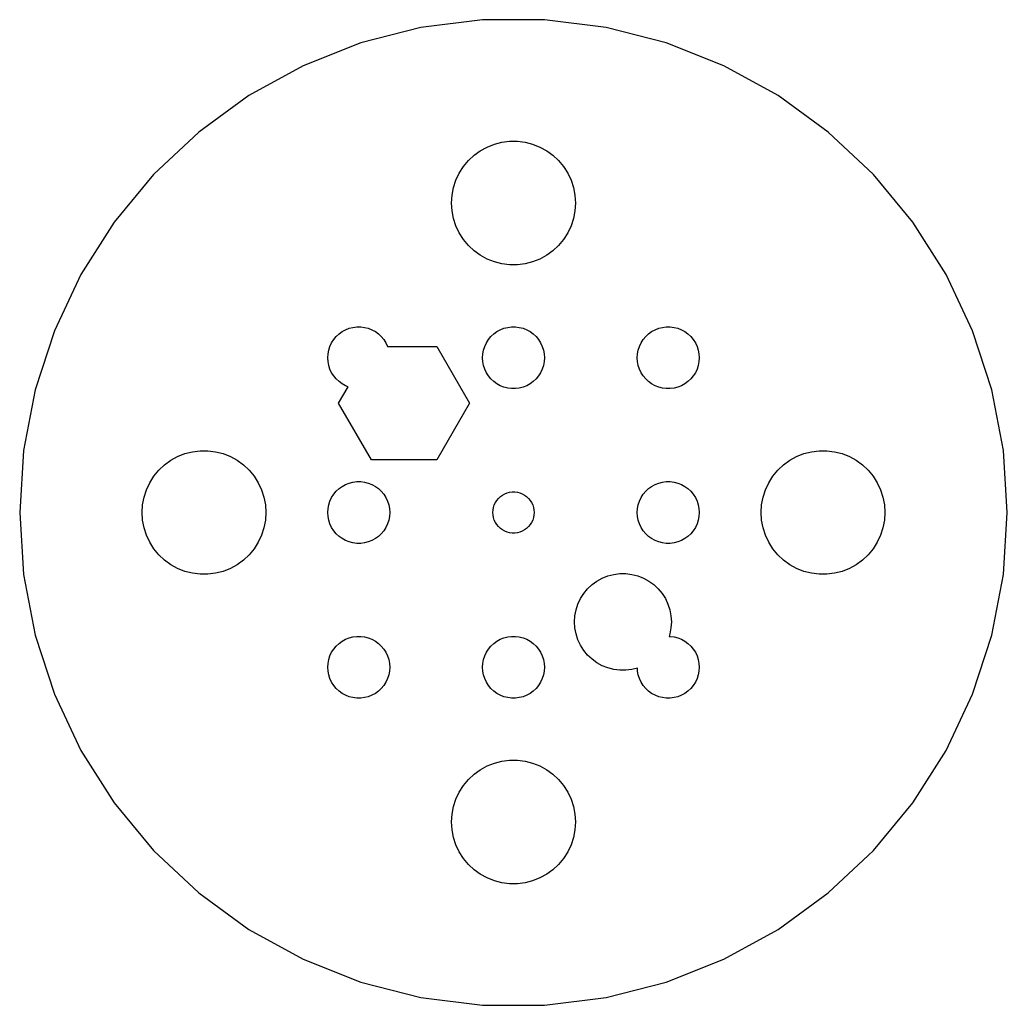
# Model space of a CAD drawing. Header units: metres. Extents: x -24 to 24, y 86 to 243.
# Drawn here: x -23.93 to 23.93, y 86.12 to 133.88 of the extents above; entities that cross this region are included whole.
import ezdxf

# ---------------------------------------------------------------- set-up
doc = ezdxf.new("R2010")
doc.units = ezdxf.units.M

msp = doc.modelspace()

# ---------------------------------------------------------------- linework, layer by layer
for p, q in [((-1.50256, 133.883), (-4.48401, 133.506)), ((1.50256, 133.883), (-1.50256, 133.883)), ((4.48401, 133.506), (1.50256, 133.883)), ((-4.48401, 133.506), (-7.39474, 132.759)), ((7.39474, 132.759), (4.48401, 133.506)), ((-7.39474, 132.759), (-10.1889, 131.652)), ((10.1889, 131.652), (7.39474, 132.759)), ((-10.1889, 131.652), (-12.8223, 130.205)), ((12.8223, 130.205), (10.1889, 131.652)), ((-12.8223, 130.205), (-15.2535, 128.438)), ((15.2535, 128.438), (12.8223, 130.205)), ((-15.2535, 128.438), (-17.4442, 126.381)), ((17.4442, 126.381), (15.2535, 128.438)), ((-1.27733, 127.714), (-0.927048, 127.853)), ((-0.927048, 127.853), (-0.562134, 127.947)), ((-0.562134, 127.947), (-0.18837, 127.994)), ((-0.18837, 127.994), (0.18837, 127.994)), ((0.18837, 127.994), (0.562134, 127.947)), ((0.562134, 127.947), (0.927048, 127.853)), ((0.927048, 127.853), (1.27733, 127.714)), ((-2.1869, 127.054), (-1.91226, 127.312)), ((-1.91226, 127.312), (-1.60747, 127.533)), ((-1.60747, 127.533), (-1.27733, 127.714)), ((1.27733, 127.714), (1.60747, 127.533)), ((1.60747, 127.533), (1.91226, 127.312)), ((1.91226, 127.312), (2.1869, 127.054)), ((-2.42705, 126.763), (-2.1869, 127.054)), ((2.1869, 127.054), (2.42705, 126.763)), ((-17.4442, 126.381), (-19.3597, 124.066)), ((-2.78932, 126.104), (-2.62891, 126.445)), ((-2.62891, 126.445), (-2.42705, 126.763)), ((2.42705, 126.763), (2.62891, 126.445)), ((2.62891, 126.445), (2.78932, 126.104)), ((19.3597, 124.066), (17.4442, 126.381)), ((-2.90575, 125.746), (-2.78932, 126.104)), ((2.78932, 126.104), (2.90575, 125.746)), ((-2.97633, 125.376), (-2.90575, 125.746)), ((2.90575, 125.746), (2.97633, 125.376)), ((-3, 125), (-2.97633, 125.376)), ((-2.97633, 124.624), (-3, 125)), ((2.97633, 125.376), (3, 125)), ((3, 125), (2.97633, 124.624)), ((-2.90575, 124.254), (-2.97633, 124.624)), ((2.97633, 124.624), (2.90575, 124.254)), ((-19.3597, 124.066), (-20.97, 121.528)), ((-2.78932, 123.896), (-2.90575, 124.254)), ((2.90575, 124.254), (2.78932, 123.896)), ((20.97, 121.528), (19.3597, 124.066)), ((-2.62891, 123.555), (-2.78932, 123.896)), ((-2.42705, 123.237), (-2.62891, 123.555)), ((2.62891, 123.555), (2.42705, 123.237)), ((2.78932, 123.896), (2.62891, 123.555)), ((-2.1869, 122.946), (-2.42705, 123.237)), ((2.42705, 123.237), (2.1869, 122.946)), ((-1.91226, 122.688), (-2.1869, 122.946)), ((-1.60747, 122.467), (-1.91226, 122.688)), ((1.91226, 122.688), (1.60747, 122.467)), ((2.1869, 122.946), (1.91226, 122.688)), ((-1.27733, 122.286), (-1.60747, 122.467)), ((-0.927048, 122.147), (-1.27733, 122.286)), ((-0.562134, 122.053), (-0.927048, 122.147)), ((-0.18837, 122.006), (-0.562134, 122.053)), ((0.562134, 122.053), (0.18837, 122.006)), ((0.927048, 122.147), (0.562134, 122.053)), ((1.27733, 122.286), (0.927048, 122.147)), ((1.60747, 122.467), (1.27733, 122.286)), ((0.18837, 122.006), (-0.18837, 122.006)), ((-20.97, 121.528), (-22.2495, 118.809)), ((22.2495, 118.809), (20.97, 121.528)), ((-22.2495, 118.809), (-23.1781, 115.951)), ((-8.45613, 118.656), (-8.30373, 118.766)), ((-8.30373, 118.766), (-8.13866, 118.857)), ((-8.13866, 118.857), (-7.96352, 118.927)), ((-7.96352, 118.927), (-7.78107, 118.973)), ((-7.78107, 118.973), (-7.59418, 118.997)), ((-7.59418, 118.997), (-7.40581, 118.997)), ((-7.40581, 118.997), (-7.21892, 118.973)), ((-7.21892, 118.973), (-7.03647, 118.927)), ((-7.03647, 118.927), (-6.86133, 118.857)), ((-6.86133, 118.857), (-6.69626, 118.766)), ((-6.69626, 118.766), (-6.54385, 118.656)), ((-0.956131, 118.656), (-0.803726, 118.766)), ((-0.803726, 118.766), (-0.638657, 118.857)), ((-0.638657, 118.857), (-0.463516, 118.927)), ((-0.463516, 118.927), (-0.281067, 118.973)), ((-0.281067, 118.973), (-0.094177, 118.997)), ((-0.094177, 118.997), (0.094177, 118.997)), ((0.094177, 118.997), (0.281067, 118.973)), ((0.281067, 118.973), (0.463516, 118.927)), ((0.463516, 118.927), (0.638657, 118.857)), ((0.638657, 118.857), (0.803726, 118.766)), ((0.803726, 118.766), (0.956131, 118.656)), ((6.54385, 118.656), (6.69626, 118.766)), ((6.69626, 118.766), (6.86133, 118.857)), ((6.86133, 118.857), (7.03647, 118.927)), ((7.03647, 118.927), (7.21892, 118.973)), ((7.21892, 118.973), (7.40581, 118.997)), ((7.40581, 118.997), (7.59418, 118.997)), ((7.59418, 118.997), (7.78107, 118.973)), ((7.78107, 118.973), (7.96352, 118.927)), ((7.96352, 118.927), (8.13866, 118.857)), ((8.13866, 118.857), (8.30373, 118.766)), ((8.30373, 118.766), (8.45613, 118.656)), ((23.1781, 115.951), (22.2495, 118.809)), ((-8.89465, 118.052), (-8.81445, 118.223)), ((-8.81445, 118.223), (-8.71352, 118.382)), ((-8.71352, 118.382), (-8.59344, 118.527)), ((-8.59344, 118.527), (-8.45613, 118.656)), ((-6.54385, 118.656), (-6.40654, 118.527)), ((-6.40654, 118.527), (-6.28647, 118.382)), ((-6.28647, 118.382), (-6.18553, 118.223)), ((-6.18553, 118.223), (-6.10533, 118.052)), ((-1.39465, 118.052), (-1.31445, 118.223)), ((-1.31445, 118.223), (-1.21352, 118.382)), ((-1.21352, 118.382), (-1.09344, 118.527)), ((-1.09344, 118.527), (-0.956131, 118.656)), ((0.956131, 118.656), (1.09344, 118.527)), ((1.09344, 118.527), (1.21352, 118.382)), ((1.21352, 118.382), (1.31445, 118.223)), ((1.31445, 118.223), (1.39465, 118.052)), ((6.10533, 118.052), (6.18553, 118.223)), ((6.18553, 118.223), (6.28647, 118.382)), ((6.28647, 118.382), (6.40654, 118.527)), ((6.40654, 118.527), (6.54385, 118.656)), ((8.45613, 118.656), (8.59344, 118.527)), ((8.59344, 118.527), (8.71352, 118.382)), ((8.71352, 118.382), (8.81445, 118.223)), ((8.81445, 118.223), (8.89465, 118.052)), ((-8.98816, 117.688), (-8.95287, 117.873)), ((-8.95287, 117.873), (-8.89465, 118.052)), ((-6.10533, 118.052), (-6.10504, 118.051)), ((-6.10504, 118.051), (-3.71625, 118.051)), ((-3.71625, 118.051), (-2.1295, 115.303)), ((-1.48816, 117.688), (-1.45287, 117.873)), ((-1.45287, 117.873), (-1.39465, 118.052)), ((1.39465, 118.052), (1.45287, 117.873)), ((1.45287, 117.873), (1.48816, 117.688)), ((6.01183, 117.688), (6.04712, 117.873)), ((6.04712, 117.873), (6.10533, 118.052)), ((8.89465, 118.052), (8.95287, 117.873)), ((8.95287, 117.873), (8.98816, 117.688)), ((-9, 117.5), (-8.98816, 117.688)), ((-8.98816, 117.312), (-9, 117.5)), ((-8.95287, 117.127), (-8.98816, 117.312)), ((-1.5, 117.5), (-1.48816, 117.688)), ((-1.48816, 117.312), (-1.5, 117.5)), ((-1.45287, 117.127), (-1.48816, 117.312)), ((1.48816, 117.312), (1.45287, 117.127)), ((1.48816, 117.688), (1.5, 117.5)), ((1.5, 117.5), (1.48816, 117.312)), ((6, 117.5), (6.01183, 117.688)), ((6.01183, 117.312), (6, 117.5)), ((6.04712, 117.127), (6.01183, 117.312)), ((8.98816, 117.312), (8.95287, 117.127)), ((8.98816, 117.688), (9, 117.5)), ((9, 117.5), (8.98816, 117.312)), ((-8.89465, 116.948), (-8.95287, 117.127)), ((-8.81445, 116.777), (-8.89465, 116.948)), ((-1.39465, 116.948), (-1.45287, 117.127)), ((-1.31445, 116.777), (-1.39465, 116.948)), ((1.39465, 116.948), (1.31445, 116.777)), ((1.45287, 117.127), (1.39465, 116.948)), ((6.10533, 116.948), (6.04712, 117.127)), ((6.18553, 116.777), (6.10533, 116.948)), ((8.89465, 116.948), (8.81445, 116.777)), ((8.95287, 117.127), (8.89465, 116.948)), ((-8.71352, 116.618), (-8.81445, 116.777)), ((-8.59344, 116.473), (-8.71352, 116.618)), ((-8.45613, 116.344), (-8.59344, 116.473)), ((-8.30373, 116.234), (-8.45613, 116.344)), ((-1.21352, 116.618), (-1.31445, 116.777)), ((-1.09344, 116.473), (-1.21352, 116.618)), ((-0.956131, 116.344), (-1.09344, 116.473)), ((-0.803726, 116.234), (-0.956131, 116.344)), ((0.956131, 116.344), (0.803726, 116.234)), ((1.09344, 116.473), (0.956131, 116.344)), ((1.21352, 116.618), (1.09344, 116.473)), ((1.31445, 116.777), (1.21352, 116.618)), ((6.28647, 116.618), (6.18553, 116.777)), ((6.40654, 116.473), (6.28647, 116.618)), ((6.54385, 116.344), (6.40654, 116.473)), ((6.69626, 116.234), (6.54385, 116.344)), ((8.45613, 116.344), (8.30373, 116.234)), ((8.59344, 116.473), (8.45613, 116.344)), ((8.71352, 116.618), (8.59344, 116.473)), ((8.81445, 116.777), (8.71352, 116.618)), ((-23.1781, 115.951), (-23.7412, 112.999)), ((-8.47649, 115.303), (-8.019, 116.095)), ((-8.13866, 116.143), (-8.30373, 116.234)), ((-8.019, 116.095), (-8.13866, 116.143)), ((-0.638657, 116.143), (-0.803726, 116.234)), ((-0.463516, 116.073), (-0.638657, 116.143)), ((-0.281067, 116.027), (-0.463516, 116.073)), ((-0.094177, 116.003), (-0.281067, 116.027)), ((0.094177, 116.003), (-0.094177, 116.003)), ((0.281067, 116.027), (0.094177, 116.003)), ((0.463516, 116.073), (0.281067, 116.027)), ((0.638657, 116.143), (0.463516, 116.073)), ((0.803726, 116.234), (0.638657, 116.143)), ((6.86133, 116.143), (6.69626, 116.234)), ((7.03647, 116.073), (6.86133, 116.143)), ((7.21892, 116.027), (7.03647, 116.073)), ((7.40581, 116.003), (7.21892, 116.027)), ((7.59418, 116.003), (7.40581, 116.003)), ((7.78107, 116.027), (7.59418, 116.003)), ((7.96352, 116.073), (7.78107, 116.027)), ((8.13866, 116.143), (7.96352, 116.073)), ((8.30373, 116.234), (8.13866, 116.143)), ((23.7412, 112.999), (23.1781, 115.951)), ((-6.88974, 112.555), (-8.47649, 115.303)), ((-2.1295, 115.303), (-3.71625, 112.555)), ((-23.7412, 112.999), (-23.9299, 110)), ((-15.5621, 112.947), (-15.1884, 112.994)), ((-15.1884, 112.994), (-14.8116, 112.994)), ((-14.8116, 112.994), (-14.4379, 112.947)), ((14.4379, 112.947), (14.8116, 112.994)), ((14.8116, 112.994), (15.1884, 112.994)), ((15.1884, 112.994), (15.5621, 112.947)), ((23.9299, 110), (23.7412, 112.999)), ((-16.9123, 112.312), (-16.6075, 112.533)), ((-16.6075, 112.533), (-16.2773, 112.714)), ((-16.2773, 112.714), (-15.927, 112.853)), ((-15.927, 112.853), (-15.5621, 112.947)), ((-14.4379, 112.947), (-14.0729, 112.853)), ((-14.0729, 112.853), (-13.7227, 112.714)), ((-13.7227, 112.714), (-13.3925, 112.533)), ((-13.3925, 112.533), (-13.0877, 112.312)), ((-3.71625, 112.555), (-6.88974, 112.555)), ((13.0877, 112.312), (13.3925, 112.533)), ((13.3925, 112.533), (13.7227, 112.714)), ((13.7227, 112.714), (14.0729, 112.853)), ((14.0729, 112.853), (14.4379, 112.947)), ((15.5621, 112.947), (15.927, 112.853)), ((15.927, 112.853), (16.2773, 112.714)), ((16.2773, 112.714), (16.6075, 112.533)), ((16.6075, 112.533), (16.9123, 112.312)), ((-17.427, 111.763), (-17.1869, 112.054)), ((-17.1869, 112.054), (-16.9123, 112.312)), ((-13.0877, 112.312), (-12.8131, 112.054)), ((-12.8131, 112.054), (-12.5729, 111.763)), ((12.5729, 111.763), (12.8131, 112.054)), ((12.8131, 112.054), (13.0877, 112.312)), ((16.9123, 112.312), (17.1869, 112.054)), ((17.1869, 112.054), (17.427, 111.763)), ((-17.6289, 111.445), (-17.427, 111.763)), ((-12.5729, 111.763), (-12.3711, 111.445)), ((12.3711, 111.445), (12.5729, 111.763)), ((17.427, 111.763), (17.6289, 111.445)), ((-17.9057, 110.746), (-17.7893, 111.104)), ((-17.7893, 111.104), (-17.6289, 111.445)), ((-12.3711, 111.445), (-12.2107, 111.104)), ((-12.2107, 111.104), (-12.0942, 110.746)), ((-8.59344, 111.027), (-8.45613, 111.156)), ((-8.45613, 111.156), (-8.30373, 111.266)), ((-8.30373, 111.266), (-8.13866, 111.357)), ((-8.13866, 111.357), (-7.96352, 111.427)), ((-7.96352, 111.427), (-7.78107, 111.473)), ((-7.78107, 111.473), (-7.59418, 111.497)), ((-7.59418, 111.497), (-7.40581, 111.497)), ((-7.40581, 111.497), (-7.21892, 111.473)), ((-7.21892, 111.473), (-7.03647, 111.427)), ((-7.03647, 111.427), (-6.86133, 111.357)), ((-6.86133, 111.357), (-6.69626, 111.266)), ((-6.69626, 111.266), (-6.54385, 111.156)), ((-6.54385, 111.156), (-6.40654, 111.027)), ((6.40654, 111.027), (6.54385, 111.156)), ((6.54385, 111.156), (6.69626, 111.266)), ((6.69626, 111.266), (6.86133, 111.357)), ((6.86133, 111.357), (7.03647, 111.427)), ((7.03647, 111.427), (7.21892, 111.473)), ((7.21892, 111.473), (7.40581, 111.497)), ((7.40581, 111.497), (7.59418, 111.497)), ((7.59418, 111.497), (7.78107, 111.473)), ((7.78107, 111.473), (7.96352, 111.427)), ((7.96352, 111.427), (8.13866, 111.357)), ((8.13866, 111.357), (8.30373, 111.266)), ((8.30373, 111.266), (8.45613, 111.156)), ((8.45613, 111.156), (8.59344, 111.027)), ((12.0942, 110.746), (12.2107, 111.104)), ((12.2107, 111.104), (12.3711, 111.445)), ((17.6289, 111.445), (17.7893, 111.104)), ((17.7893, 111.104), (17.9057, 110.746)), ((-17.9763, 110.376), (-17.9057, 110.746)), ((-12.0942, 110.746), (-12.0237, 110.376)), ((-8.89465, 110.552), (-8.81445, 110.723)), ((-8.81445, 110.723), (-8.71352, 110.882)), ((-8.71352, 110.882), (-8.59344, 111.027)), ((-6.40654, 111.027), (-6.28647, 110.882)), ((-6.28647, 110.882), (-6.18553, 110.723)), ((-6.18553, 110.723), (-6.10533, 110.552)), ((-0.876297, 110.482), (-0.809006, 110.588)), ((-0.809006, 110.588), (-0.728958, 110.685)), ((-0.728958, 110.685), (-0.637421, 110.771)), ((-0.637421, 110.771), (-0.535812, 110.844)), ((-0.535812, 110.844), (-0.425766, 110.905)), ((-0.425766, 110.905), (-0.309006, 110.951)), ((-0.309006, 110.951), (-0.187378, 110.982)), ((-0.187378, 110.982), (-0.06279, 110.998)), ((-0.06279, 110.998), (0.06279, 110.998)), ((0.06279, 110.998), (0.187378, 110.982)), ((0.187378, 110.982), (0.309006, 110.951)), ((0.309006, 110.951), (0.425766, 110.905)), ((0.425766, 110.905), (0.535812, 110.844)), ((0.535812, 110.844), (0.637421, 110.771)), ((0.637421, 110.771), (0.728958, 110.685)), ((0.728958, 110.685), (0.809006, 110.588)), ((0.809006, 110.588), (0.876297, 110.482)), ((6.10533, 110.552), (6.18553, 110.723)), ((6.18553, 110.723), (6.28647, 110.882)), ((6.28647, 110.882), (6.40654, 111.027)), ((8.59344, 111.027), (8.71352, 110.882)), ((8.71352, 110.882), (8.81445, 110.723)), ((8.81445, 110.723), (8.89465, 110.552)), ((12.0237, 110.376), (12.0942, 110.746)), ((17.9057, 110.746), (17.9763, 110.376)), ((-18, 110), (-17.9763, 110.376)), ((-12.0237, 110.376), (-12, 110)), ((-9, 110), (-8.98816, 110.188)), ((-8.98816, 110.188), (-8.95287, 110.373)), ((-8.95287, 110.373), (-8.89465, 110.552)), ((-6.10533, 110.552), (-6.04712, 110.373)), ((-6.04712, 110.373), (-6.01183, 110.188)), ((-6.01183, 110.188), (-6, 110)), ((-1, 110), (-0.992111, 110.125)), ((-0.992111, 110.125), (-0.968582, 110.249)), ((-0.968582, 110.249), (-0.929764, 110.368)), ((-0.929764, 110.368), (-0.876297, 110.482)), ((0.876297, 110.482), (0.929764, 110.368)), ((0.929764, 110.368), (0.968582, 110.249)), ((0.968582, 110.249), (0.992111, 110.125)), ((0.992111, 110.125), (1, 110)), ((6, 110), (6.01183, 110.188)), ((6.01183, 110.188), (6.04712, 110.373)), ((6.04712, 110.373), (6.10533, 110.552)), ((8.89465, 110.552), (8.95287, 110.373)), ((8.95287, 110.373), (8.98816, 110.188)), ((8.98816, 110.188), (9, 110)), ((12, 110), (12.0237, 110.376)), ((17.9763, 110.376), (18, 110)), ((-23.9299, 110), (-23.7412, 107.001)), ((-17.9763, 109.624), (-18, 110)), ((-17.9057, 109.254), (-17.9763, 109.624)), ((-12.0237, 109.624), (-12.0942, 109.254)), ((-12, 110), (-12.0237, 109.624)), ((-8.98816, 109.812), (-9, 110)), ((-8.95287, 109.627), (-8.98816, 109.812)), ((-8.89465, 109.448), (-8.95287, 109.627)), ((-6.04712, 109.627), (-6.10533, 109.448)), ((-6.01183, 109.812), (-6.04712, 109.627)), ((-6, 110), (-6.01183, 109.812)), ((-0.992111, 109.875), (-1, 110)), ((-0.968582, 109.751), (-0.992111, 109.875)), ((-0.929764, 109.632), (-0.968582, 109.751)), ((-0.876297, 109.518), (-0.929764, 109.632)), ((0.929764, 109.632), (0.876297, 109.518)), ((0.968582, 109.751), (0.929764, 109.632)), ((0.992111, 109.875), (0.968582, 109.751)), ((1, 110), (0.992111, 109.875)), ((6.01183, 109.812), (6, 110)), ((6.04712, 109.627), (6.01183, 109.812)), ((6.10533, 109.448), (6.04712, 109.627)), ((8.95287, 109.627), (8.89465, 109.448)), ((8.98816, 109.812), (8.95287, 109.627)), ((9, 110), (8.98816, 109.812)), ((12.0237, 109.624), (12, 110)), ((12.0942, 109.254), (12.0237, 109.624)), ((17.9763, 109.624), (17.9057, 109.254)), ((18, 110), (17.9763, 109.624)), ((23.7412, 107.001), (23.9299, 110)), ((-17.7893, 108.896), (-17.9057, 109.254)), ((-12.0942, 109.254), (-12.2107, 108.896)), ((-8.81445, 109.277), (-8.89465, 109.448)), ((-8.71352, 109.118), (-8.81445, 109.277)), ((-6.18553, 109.277), (-6.28647, 109.118)), ((-6.10533, 109.448), (-6.18553, 109.277)), ((-0.809006, 109.412), (-0.876297, 109.518)), ((-0.728958, 109.315), (-0.809006, 109.412)), ((-0.637421, 109.229), (-0.728958, 109.315)), ((-0.535812, 109.156), (-0.637421, 109.229)), ((-0.425766, 109.095), (-0.535812, 109.156)), ((0.535812, 109.156), (0.425766, 109.095)), ((0.637421, 109.229), (0.535812, 109.156)), ((0.728958, 109.315), (0.637421, 109.229)), ((0.809006, 109.412), (0.728958, 109.315)), ((0.876297, 109.518), (0.809006, 109.412)), ((6.18553, 109.277), (6.10533, 109.448)), ((6.28647, 109.118), (6.18553, 109.277)), ((8.81445, 109.277), (8.71352, 109.118)), ((8.89465, 109.448), (8.81445, 109.277)), ((12.2107, 108.896), (12.0942, 109.254)), ((17.9057, 109.254), (17.7893, 108.896)), ((-17.6289, 108.555), (-17.7893, 108.896)), ((-12.2107, 108.896), (-12.3711, 108.555)), ((-8.59344, 108.973), (-8.71352, 109.118)), ((-8.45613, 108.844), (-8.59344, 108.973)), ((-8.30373, 108.734), (-8.45613, 108.844)), ((-8.13866, 108.643), (-8.30373, 108.734)), ((-7.96352, 108.573), (-8.13866, 108.643)), ((-6.86133, 108.643), (-7.03647, 108.573)), ((-6.69626, 108.734), (-6.86133, 108.643)), ((-6.54385, 108.844), (-6.69626, 108.734)), ((-6.40654, 108.973), (-6.54385, 108.844)), ((-6.28647, 109.118), (-6.40654, 108.973)), ((-0.309006, 109.049), (-0.425766, 109.095)), ((-0.187378, 109.018), (-0.309006, 109.049)), ((-0.06279, 109.002), (-0.187378, 109.018)), ((0.06279, 109.002), (-0.06279, 109.002)), ((0.187378, 109.018), (0.06279, 109.002)), ((0.309006, 109.049), (0.187378, 109.018)), ((0.425766, 109.095), (0.309006, 109.049)), ((6.40654, 108.973), (6.28647, 109.118)), ((6.54385, 108.844), (6.40654, 108.973)), ((6.69626, 108.734), (6.54385, 108.844)), ((6.86133, 108.643), (6.69626, 108.734)), ((7.03647, 108.573), (6.86133, 108.643)), ((8.13866, 108.643), (7.96352, 108.573)), ((8.30373, 108.734), (8.13866, 108.643)), ((8.45613, 108.844), (8.30373, 108.734)), ((8.59344, 108.973), (8.45613, 108.844)), ((8.71352, 109.118), (8.59344, 108.973)), ((12.3711, 108.555), (12.2107, 108.896)), ((17.7893, 108.896), (17.6289, 108.555)), ((-17.427, 108.237), (-17.6289, 108.555)), ((-17.1869, 107.946), (-17.427, 108.237)), ((-12.5729, 108.237), (-12.8131, 107.946)), ((-12.3711, 108.555), (-12.5729, 108.237)), ((-7.78107, 108.527), (-7.96352, 108.573)), ((-7.59418, 108.503), (-7.78107, 108.527)), ((-7.40581, 108.503), (-7.59418, 108.503)), ((-7.21892, 108.527), (-7.40581, 108.503)), ((-7.03647, 108.573), (-7.21892, 108.527)), ((7.21892, 108.527), (7.03647, 108.573)), ((7.40581, 108.503), (7.21892, 108.527)), ((7.59418, 108.503), (7.40581, 108.503)), ((7.78107, 108.527), (7.59418, 108.503)), ((7.96352, 108.573), (7.78107, 108.527)), ((12.5729, 108.237), (12.3711, 108.555)), ((12.8131, 107.946), (12.5729, 108.237)), ((17.427, 108.237), (17.1869, 107.946)), ((17.6289, 108.555), (17.427, 108.237)), ((-16.9123, 107.688), (-17.1869, 107.946)), ((-16.6075, 107.467), (-16.9123, 107.688)), ((-13.0877, 107.688), (-13.3925, 107.467)), ((-12.8131, 107.946), (-13.0877, 107.688)), ((13.0877, 107.688), (12.8131, 107.946)), ((13.3925, 107.467), (13.0877, 107.688)), ((16.9123, 107.688), (16.6075, 107.467)), ((17.1869, 107.946), (16.9123, 107.688)), ((-16.2773, 107.286), (-16.6075, 107.467)), ((-15.927, 107.147), (-16.2773, 107.286)), ((-13.7227, 107.286), (-14.0729, 107.147)), ((-13.3925, 107.467), (-13.7227, 107.286)), ((13.7227, 107.286), (13.3925, 107.467)), ((14.0729, 107.147), (13.7227, 107.286)), ((16.2773, 107.286), (15.927, 107.147)), ((16.6075, 107.467), (16.2773, 107.286)), ((-23.7412, 107.001), (-23.1781, 104.049)), ((-15.5621, 107.053), (-15.927, 107.147)), ((-15.1884, 107.006), (-15.5621, 107.053)), ((-14.8116, 107.006), (-15.1884, 107.006)), ((-14.4379, 107.053), (-14.8116, 107.006)), ((-14.0729, 107.147), (-14.4379, 107.053)), ((4.04538, 106.679), (4.30367, 106.821)), ((4.30367, 106.821), (4.57771, 106.929)), ((4.57771, 106.929), (4.8632, 107.002)), ((4.8632, 107.002), (5.15562, 107.039)), ((5.15562, 107.039), (5.45036, 107.039)), ((5.45036, 107.039), (5.74278, 107.002)), ((5.74278, 107.002), (6.02827, 106.929)), ((6.02827, 106.929), (6.30232, 106.821)), ((6.30232, 106.821), (6.56061, 106.679)), ((14.4379, 107.053), (14.0729, 107.147)), ((14.8116, 107.006), (14.4379, 107.053)), ((15.1884, 107.006), (14.8116, 107.006)), ((15.5621, 107.053), (15.1884, 107.006)), ((15.927, 107.147), (15.5621, 107.053)), ((23.1781, 104.049), (23.7412, 107.001)), ((3.40419, 106.077), (3.59206, 106.304)), ((3.59206, 106.304), (3.80692, 106.505)), ((3.80692, 106.505), (4.04538, 106.679)), ((6.56061, 106.679), (6.79906, 106.505)), ((6.79906, 106.505), (7.01393, 106.304)), ((7.01393, 106.304), (7.2018, 106.077)), ((3.12076, 105.561), (3.24625, 105.828)), ((3.24625, 105.828), (3.40419, 106.077)), ((7.2018, 106.077), (7.35974, 105.828)), ((7.35974, 105.828), (7.48523, 105.561)), ((3.02968, 105.281), (3.12076, 105.561)), ((7.48523, 105.561), (7.57631, 105.281)), ((2.95593, 104.697), (2.97444, 104.991)), ((2.97444, 104.991), (3.02968, 105.281)), ((7.57631, 105.281), (7.63155, 104.991)), ((7.63155, 104.991), (7.65005, 104.697)), ((2.97444, 104.403), (2.95593, 104.697)), ((3.02968, 104.113), (2.97444, 104.403)), ((7.63155, 104.403), (7.57631, 104.113)), ((7.65005, 104.697), (7.63155, 104.403)), ((-23.1781, 104.049), (-22.2495, 101.191)), ((-8.30373, 103.766), (-8.13866, 103.857)), ((-8.13866, 103.857), (-7.96352, 103.927)), ((-7.96352, 103.927), (-7.78107, 103.973)), ((-7.78107, 103.973), (-7.59418, 103.997)), ((-7.59418, 103.997), (-7.40581, 103.997)), ((-7.40581, 103.997), (-7.21892, 103.973)), ((-7.21892, 103.973), (-7.03647, 103.927)), ((-7.03647, 103.927), (-6.86133, 103.857)), ((-6.86133, 103.857), (-6.69626, 103.766)), ((-0.803726, 103.766), (-0.638657, 103.857)), ((-0.638657, 103.857), (-0.463516, 103.927)), ((-0.463516, 103.927), (-0.281067, 103.973)), ((-0.281067, 103.973), (-0.094177, 103.997)), ((-0.094177, 103.997), (0.094177, 103.997)), ((0.094177, 103.997), (0.281067, 103.973)), ((0.281067, 103.973), (0.463516, 103.927)), ((0.463516, 103.927), (0.638657, 103.857)), ((0.638657, 103.857), (0.803726, 103.766)), ((3.12076, 103.833), (3.02968, 104.113)), ((7.57631, 104.113), (7.53853, 103.997)), ((7.53853, 103.997), (7.59418, 103.997)), ((7.59418, 103.997), (7.78107, 103.973)), ((7.78107, 103.973), (7.96352, 103.927)), ((7.96352, 103.927), (8.13866, 103.857)), ((8.13866, 103.857), (8.30373, 103.766)), ((22.2495, 101.191), (23.1781, 104.049)), ((-8.81445, 103.223), (-8.71352, 103.382)), ((-8.71352, 103.382), (-8.59344, 103.527)), ((-8.59344, 103.527), (-8.45613, 103.656)), ((-8.45613, 103.656), (-8.30373, 103.766)), ((-6.69626, 103.766), (-6.54385, 103.656)), ((-6.54385, 103.656), (-6.40654, 103.527)), ((-6.40654, 103.527), (-6.28647, 103.382)), ((-6.28647, 103.382), (-6.18553, 103.223)), ((-1.31445, 103.223), (-1.21352, 103.382)), ((-1.21352, 103.382), (-1.09344, 103.527)), ((-1.09344, 103.527), (-0.956131, 103.656)), ((-0.956131, 103.656), (-0.803726, 103.766)), ((0.803726, 103.766), (0.956131, 103.656)), ((0.956131, 103.656), (1.09344, 103.527)), ((1.09344, 103.527), (1.21352, 103.382)), ((1.21352, 103.382), (1.31445, 103.223)), ((3.24625, 103.566), (3.12076, 103.833)), ((3.40419, 103.317), (3.24625, 103.566)), ((8.30373, 103.766), (8.45613, 103.656)), ((8.45613, 103.656), (8.59344, 103.527)), ((8.59344, 103.527), (8.71352, 103.382)), ((8.71352, 103.382), (8.81445, 103.223)), ((-8.95287, 102.873), (-8.89465, 103.052)), ((-8.89465, 103.052), (-8.81445, 103.223)), ((-6.18553, 103.223), (-6.10533, 103.052)), ((-6.10533, 103.052), (-6.04712, 102.873)), ((-1.45287, 102.873), (-1.39465, 103.052)), ((-1.39465, 103.052), (-1.31445, 103.223)), ((1.31445, 103.223), (1.39465, 103.052)), ((1.39465, 103.052), (1.45287, 102.873)), ((3.59206, 103.09), (3.40419, 103.317)), ((3.80692, 102.889), (3.59206, 103.09)), ((8.81445, 103.223), (8.89465, 103.052)), ((8.89465, 103.052), (8.95287, 102.873)), ((-9, 102.5), (-8.98816, 102.688)), ((-8.98816, 102.312), (-9, 102.5)), ((-8.98816, 102.688), (-8.95287, 102.873)), ((-6.04712, 102.873), (-6.01183, 102.688)), ((-6.01183, 102.688), (-6, 102.5)), ((-6, 102.5), (-6.01183, 102.312)), ((-1.5, 102.5), (-1.48816, 102.688)), ((-1.48816, 102.312), (-1.5, 102.5)), ((-1.48816, 102.688), (-1.45287, 102.873)), ((1.45287, 102.873), (1.48816, 102.688)), ((1.48816, 102.688), (1.5, 102.5)), ((1.5, 102.5), (1.48816, 102.312)), ((4.04538, 102.715), (3.80692, 102.889)), ((4.30367, 102.573), (4.04538, 102.715)), ((4.57771, 102.465), (4.30367, 102.573)), ((4.8632, 102.392), (4.57771, 102.465)), ((6.00262, 102.458), (5.74278, 102.392)), ((6.01183, 102.312), (6.00262, 102.458)), ((8.95287, 102.873), (8.98816, 102.688)), ((8.98816, 102.688), (9, 102.5)), ((9, 102.5), (8.98816, 102.312)), ((-8.95287, 102.127), (-8.98816, 102.312)), ((-8.89465, 101.948), (-8.95287, 102.127)), ((-8.81445, 101.777), (-8.89465, 101.948)), ((-6.10533, 101.948), (-6.18553, 101.777)), ((-6.04712, 102.127), (-6.10533, 101.948)), ((-6.01183, 102.312), (-6.04712, 102.127)), ((-1.45287, 102.127), (-1.48816, 102.312)), ((-1.39465, 101.948), (-1.45287, 102.127)), ((-1.31445, 101.777), (-1.39465, 101.948)), ((1.39465, 101.948), (1.31445, 101.777)), ((1.45287, 102.127), (1.39465, 101.948)), ((1.48816, 102.312), (1.45287, 102.127)), ((5.15562, 102.355), (4.8632, 102.392)), ((5.45036, 102.355), (5.15562, 102.355)), ((5.74278, 102.392), (5.45036, 102.355)), ((6.04712, 102.127), (6.01183, 102.312)), ((6.10533, 101.948), (6.04712, 102.127)), ((6.18553, 101.777), (6.10533, 101.948)), ((8.89465, 101.948), (8.81445, 101.777)), ((8.95287, 102.127), (8.89465, 101.948)), ((8.98816, 102.312), (8.95287, 102.127)), ((-8.71352, 101.618), (-8.81445, 101.777)), ((-8.59344, 101.473), (-8.71352, 101.618)), ((-8.45613, 101.344), (-8.59344, 101.473)), ((-6.40654, 101.473), (-6.54385, 101.344)), ((-6.28647, 101.618), (-6.40654, 101.473)), ((-6.18553, 101.777), (-6.28647, 101.618)), ((-1.21352, 101.618), (-1.31445, 101.777)), ((-1.09344, 101.473), (-1.21352, 101.618)), ((-0.956131, 101.344), (-1.09344, 101.473)), ((1.09344, 101.473), (0.956131, 101.344)), ((1.21352, 101.618), (1.09344, 101.473)), ((1.31445, 101.777), (1.21352, 101.618)), ((6.28647, 101.618), (6.18553, 101.777)), ((6.40654, 101.473), (6.28647, 101.618)), ((6.54385, 101.344), (6.40654, 101.473)), ((8.59344, 101.473), (8.45613, 101.344)), ((8.71352, 101.618), (8.59344, 101.473)), ((8.81445, 101.777), (8.71352, 101.618)), ((-22.2495, 101.191), (-20.97, 98.4717)), ((-8.30373, 101.234), (-8.45613, 101.344)), ((-8.13866, 101.143), (-8.30373, 101.234)), ((-7.96352, 101.073), (-8.13866, 101.143)), ((-7.78107, 101.027), (-7.96352, 101.073)), ((-7.59418, 101.003), (-7.78107, 101.027)), ((-7.40581, 101.003), (-7.59418, 101.003)), ((-7.21892, 101.027), (-7.40581, 101.003)), ((-7.03647, 101.073), (-7.21892, 101.027)), ((-6.86133, 101.143), (-7.03647, 101.073)), ((-6.69626, 101.234), (-6.86133, 101.143)), ((-6.54385, 101.344), (-6.69626, 101.234)), ((-0.803726, 101.234), (-0.956131, 101.344)), ((-0.638657, 101.143), (-0.803726, 101.234)), ((-0.463516, 101.073), (-0.638657, 101.143)), ((-0.281067, 101.027), (-0.463516, 101.073)), ((-0.094177, 101.003), (-0.281067, 101.027)), ((0.094177, 101.003), (-0.094177, 101.003)), ((0.281067, 101.027), (0.094177, 101.003)), ((0.463516, 101.073), (0.281067, 101.027)), ((0.638657, 101.143), (0.463516, 101.073)), ((0.803726, 101.234), (0.638657, 101.143)), ((0.956131, 101.344), (0.803726, 101.234)), ((6.69626, 101.234), (6.54385, 101.344)), ((6.86133, 101.143), (6.69626, 101.234)), ((7.03647, 101.073), (6.86133, 101.143)), ((7.21892, 101.027), (7.03647, 101.073)), ((7.40581, 101.003), (7.21892, 101.027)), ((7.59418, 101.003), (7.40581, 101.003)), ((7.78107, 101.027), (7.59418, 101.003)), ((7.96352, 101.073), (7.78107, 101.027)), ((8.13866, 101.143), (7.96352, 101.073)), ((8.30373, 101.234), (8.13866, 101.143)), ((8.45613, 101.344), (8.30373, 101.234)), ((20.97, 98.4717), (22.2495, 101.191)), ((-20.97, 98.4717), (-19.3597, 95.9343)), ((19.3597, 95.9343), (20.97, 98.4717)), ((-1.60747, 97.533), (-1.27733, 97.7145)), ((-1.27733, 97.7145), (-0.927048, 97.8532)), ((-0.927048, 97.8532), (-0.562134, 97.9469)), ((-0.562134, 97.9469), (-0.18837, 97.9941)), ((-0.18837, 97.9941), (0.18837, 97.9941)), ((0.18837, 97.9941), (0.562134, 97.9469)), ((0.562134, 97.9469), (0.927048, 97.8532)), ((0.927048, 97.8532), (1.27733, 97.7145)), ((1.27733, 97.7145), (1.60747, 97.533)), ((-2.1869, 97.0536), (-1.91226, 97.3116)), ((-1.91226, 97.3116), (-1.60747, 97.533)), ((1.60747, 97.533), (1.91226, 97.3116)), ((1.91226, 97.3116), (2.1869, 97.0536)), ((-2.62891, 96.4453), (-2.42705, 96.7634)), ((-2.42705, 96.7634), (-2.1869, 97.0536)), ((2.1869, 97.0536), (2.42705, 96.7634)), ((2.42705, 96.7634), (2.62891, 96.4453)), ((-2.78932, 96.1044), (-2.62891, 96.4453)), ((2.62891, 96.4453), (2.78932, 96.1044)), ((-19.3597, 95.9343), (-17.4442, 93.6188)), ((-2.97633, 95.376), (-2.90575, 95.7461)), ((-2.90575, 95.7461), (-2.78932, 96.1044)), ((2.78932, 96.1044), (2.90575, 95.7461)), ((2.90575, 95.7461), (2.97633, 95.376)), ((17.4442, 93.6188), (19.3597, 95.9343)), ((-3, 95), (-2.97633, 95.376)), ((2.97633, 95.376), (3, 95)), ((-2.97633, 94.624), (-3, 95)), ((3, 95), (2.97633, 94.624)), ((-2.90575, 94.2539), (-2.97633, 94.624)), ((2.97633, 94.624), (2.90575, 94.2539)), ((-2.78932, 93.8956), (-2.90575, 94.2539)), ((-2.62891, 93.5547), (-2.78932, 93.8956)), ((2.78932, 93.8956), (2.62891, 93.5547)), ((2.90575, 94.2539), (2.78932, 93.8956)), ((-17.4442, 93.6188), (-15.2535, 91.5617)), ((-2.42705, 93.2366), (-2.62891, 93.5547)), ((2.62891, 93.5547), (2.42705, 93.2366)), ((15.2535, 91.5617), (17.4442, 93.6188)), ((-2.1869, 92.9464), (-2.42705, 93.2366)), ((-1.91226, 92.6885), (-2.1869, 92.9464)), ((2.1869, 92.9464), (1.91226, 92.6885)), ((2.42705, 93.2366), (2.1869, 92.9464)), ((-1.60747, 92.467), (-1.91226, 92.6885)), ((-1.27733, 92.2855), (-1.60747, 92.467)), ((1.60747, 92.467), (1.27733, 92.2855)), ((1.91226, 92.6885), (1.60747, 92.467)), ((-0.927048, 92.1468), (-1.27733, 92.2855)), ((-0.562134, 92.0531), (-0.927048, 92.1468)), ((-0.18837, 92.0059), (-0.562134, 92.0531)), ((0.18837, 92.0059), (-0.18837, 92.0059)), ((0.562134, 92.0531), (0.18837, 92.0059)), ((0.927048, 92.1468), (0.562134, 92.0531)), ((1.27733, 92.2855), (0.927048, 92.1468)), ((-15.2535, 91.5617), (-12.8223, 89.7953)), ((12.8223, 89.7953), (15.2535, 91.5617)), ((-12.8223, 89.7953), (-10.1889, 88.3475)), ((10.1889, 88.3475), (12.8223, 89.7953)), ((-10.1889, 88.3475), (-7.39474, 87.2413)), ((7.39474, 87.2413), (10.1889, 88.3475)), ((-7.39474, 87.2413), (-4.48401, 86.4939)), ((4.48401, 86.4939), (7.39474, 87.2413)), ((-4.48401, 86.4939), (-1.50256, 86.1173)), ((1.50256, 86.1173), (4.48401, 86.4939)), ((-1.50256, 86.1173), (1.50256, 86.1173))]:
    msp.add_line(p, q)

doc.saveas('drawing.dxf')
